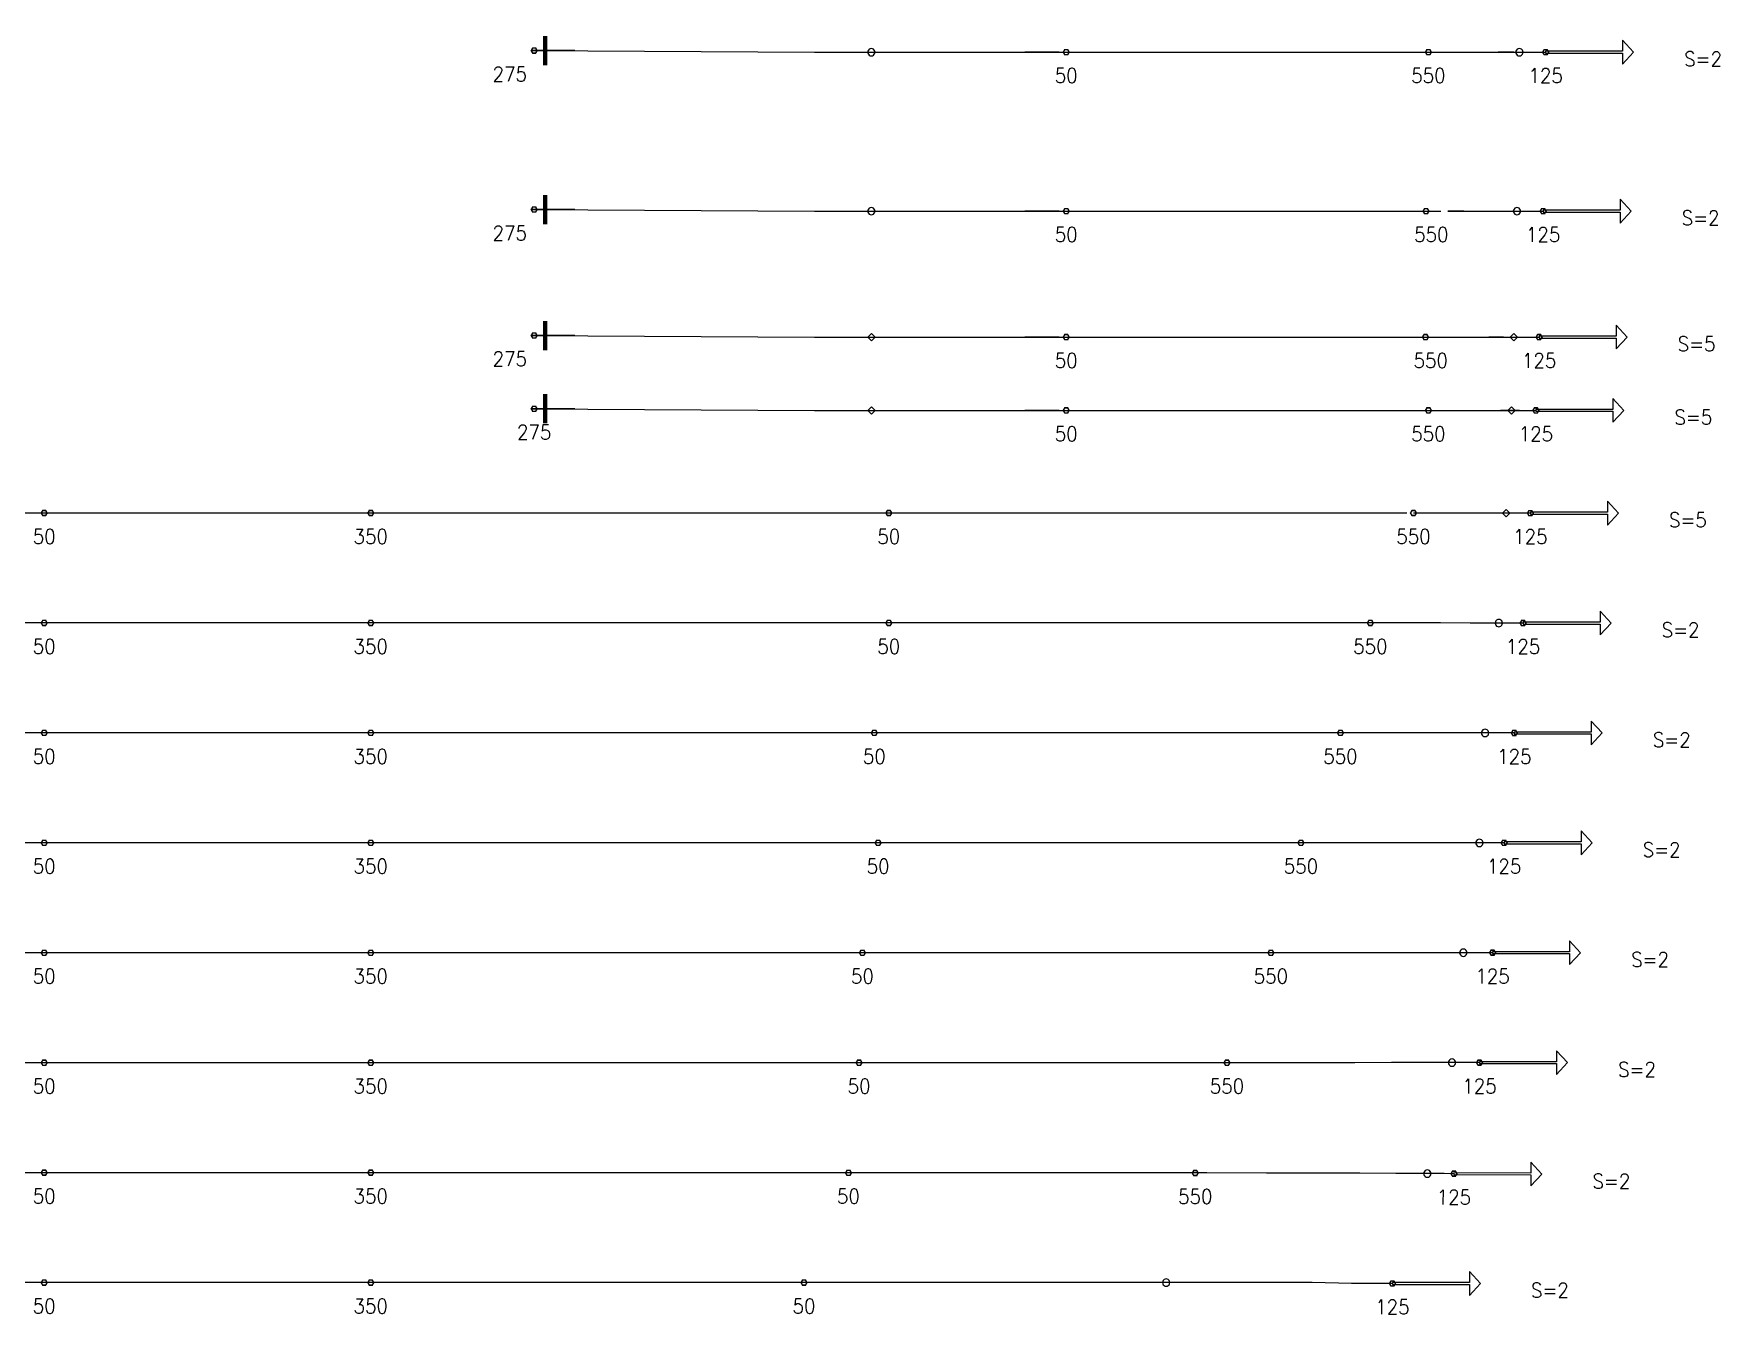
# Model space of a CAD drawing. Header units: millimetres. Extents: x -179076 to 505271, y -34263 to 117995.
# Drawn here: x 326285 to 349292, y 40068 to 57539 of the extents above; entities that cross this region are included whole.
import ezdxf

# ---------------------------------------------------------------- set-up
doc = ezdxf.new("R2010")
doc.units = ezdxf.units.MM
doc.layers.add('Current_plane_Tendon', color=7, linetype='Continuous', true_color=0xab0000)
doc.styles.get("Standard").update_dxf_attribs({"font": 'arial.ttf'})

# ---------------------------------------------------------------- blocks, each defined once
blk = doc.blocks.new('CAPX112344')
at = {"layer": 'Current_plane_Tendon', "color": 14, "linetype": 'Continuous', "true_color": 0xab0000}
for points, elevation in [([(457847, 316112, 20, 20, 0), (457827, 316147, 20, 20, 0), (457787, 316147, 20, 20, 0), (457767, 316112, 20, 20, 0), (457787, 316078, 20, 20, 0), (457827, 316078, 20, 20, 0)], 55), ([(465105, 316091, 20, 20, 0), (465085, 316126, 20, 20, 0), (465045, 316126, 20, 20, 0), (465025, 316091, 20, 20, 0), (465045, 316056, 20, 20, 0), (465085, 316056, 20, 20, 0)], -20), ([(470046, 316091, 20, 20, 0), (470026, 316126, 20, 20, 0), (469986, 316126, 20, 20, 0), (469966, 316091, 20, 20, 0), (469986, 316056, 20, 20, 0), (470026, 316056, 20, 20, 0)], 130), ([(471645, 316091, 20, 20, 0), (471625, 316126, 20, 20, 0), (471585, 316126, 20, 20, 0), (471565, 316091, 20, 20, 0), (471585, 316056, 20, 20, 0), (471625, 316056, 20, 20, 0)], 55), ([(457847, 313943, 20, 20, 0), (457827, 313978, 20, 20, 0), (457787, 313978, 20, 20, 0), (457767, 313943, 20, 20, 0), (457787, 313909, 20, 20, 0), (457827, 313909, 20, 20, 0)], 55), ([(465105, 313922, 20, 20, 0), (465085, 313956, 20, 20, 0), (465045, 313956, 20, 20, 0), (465025, 313922, 20, 20, 0), (465045, 313887, 20, 20, 0), (465085, 313887, 20, 20, 0)], -20), ([(470013, 313922, 20, 20, 0), (469993, 313956, 20, 20, 0), (469953, 313956, 20, 20, 0), (469933, 313922, 20, 20, 0), (469953, 313887, 20, 20, 0), (469993, 313887, 20, 20, 0)], 133), ([(471611, 313922, 20, 20, 0), (471591, 313956, 20, 20, 0), (471551, 313956, 20, 20, 0), (471531, 313922, 20, 20, 0), (471551, 313887, 20, 20, 0), (471591, 313887, 20, 20, 0)], 58), ([(457847, 312225, 20, 20, 0), (457827, 312259, 20, 20, 0), (457787, 312259, 20, 20, 0), (457767, 312225, 20, 20, 0), (457787, 312190, 20, 20, 0), (457827, 312190, 20, 20, 0)], 55), ([(465105, 312203, 20, 20, 0), (465085, 312238, 20, 20, 0), (465045, 312238, 20, 20, 0), (465025, 312203, 20, 20, 0), (465045, 312169, 20, 20, 0), (465085, 312169, 20, 20, 0)], -20), ([(470006, 312203, 20, 20, 0), (469986, 312238, 20, 20, 0), (469946, 312238, 20, 20, 0), (469926, 312203, 20, 20, 0), (469946, 312169, 20, 20, 0), (469986, 312169, 20, 20, 0)], 150), ([(471556, 312203, 20, 20, 0), (471536, 312238, 20, 20, 0), (471496, 312238, 20, 20, 0), (471476, 312203, 20, 20, 0), (471496, 312169, 20, 20, 0), (471536, 312169, 20, 20, 0)], 75), ([(457847, 311225, 20, 20, 0), (457827, 311259, 20, 20, 0), (457787, 311259, 20, 20, 0), (457767, 311225, 20, 20, 0), (457787, 311190, 20, 20, 0), (457827, 311190, 20, 20, 0)], 55), ([(465105, 311203, 20, 20, 0), (465085, 311238, 20, 20, 0), (465045, 311238, 20, 20, 0), (465025, 311203, 20, 20, 0), (465045, 311169, 20, 20, 0), (465085, 311169, 20, 20, 0)], -20), ([(470046, 311203, 20, 20, 0), (470026, 311238, 20, 20, 0), (469986, 311238, 20, 20, 0), (469966, 311203, 20, 20, 0), (469986, 311169, 20, 20, 0), (470026, 311169, 20, 20, 0)], 130), ([(471512, 311203, 20, 20, 0), (471492, 311238, 20, 20, 0), (471452, 311238, 20, 20, 0), (471432, 311203, 20, 20, 0), (471452, 311169, 20, 20, 0), (471492, 311169, 20, 20, 0)], 55), ([(451163, 309803, 20, 20, 0), (451143, 309838, 20, 20, 0), (451103, 309838, 20, 20, 0), (451083, 309803, 20, 20, 0), (451103, 309769, 20, 20, 0), (451143, 309769, 20, 20, 0)], -170), ([(455618, 309803, 20, 20, 0), (455598, 309838, 20, 20, 0), (455558, 309838, 20, 20, 0), (455538, 309803, 20, 20, 0), (455558, 309769, 20, 20, 0), (455598, 309769, 20, 20, 0)], 130), ([(462685, 309803, 20, 20, 0), (462665, 309838, 20, 20, 0), (462625, 309838, 20, 20, 0), (462605, 309803, 20, 20, 0), (462625, 309769, 20, 20, 0), (462665, 309769, 20, 20, 0)], -20), ([(469842, 309803, 20, 20, 0), (469822, 309838, 20, 20, 0), (469782, 309838, 20, 20, 0), (469762, 309803, 20, 20, 0), (469782, 309769, 20, 20, 0), (469822, 309769, 20, 20, 0)], 255), ([(471437, 309801, 20, 20, 0), (471417, 309836, 20, 20, 0), (471377, 309836, 20, 20, 0), (471357, 309801, 20, 20, 0), (471377, 309767, 20, 20, 0), (471417, 309767, 20, 20, 0)], 180), ([(451163, 308303, 20, 20, 0), (451143, 308338, 20, 20, 0), (451103, 308338, 20, 20, 0), (451083, 308303, 20, 20, 0), (451103, 308269, 20, 20, 0), (451143, 308269, 20, 20, 0)], -20), ([(455618, 308303, 20, 20, 0), (455598, 308338, 20, 20, 0), (455558, 308338, 20, 20, 0), (455538, 308303, 20, 20, 0), (455558, 308269, 20, 20, 0), (455598, 308269, 20, 20, 0)], 130), ([(462685, 308303, 20, 20, 0), (462665, 308338, 20, 20, 0), (462625, 308338, 20, 20, 0), (462605, 308303, 20, 20, 0), (462625, 308269, 20, 20, 0), (462665, 308269, 20, 20, 0)], -20), ([(469254, 308303, 20, 20, 0), (469234, 308338, 20, 20, 0), (469194, 308338, 20, 20, 0), (469174, 308303, 20, 20, 0), (469194, 308269, 20, 20, 0), (469234, 308269, 20, 20, 0)], 132), ([(471337, 308301, 20, 20, 0), (471317, 308336, 20, 20, 0), (471277, 308336, 20, 20, 0), (471257, 308301, 20, 20, 0), (471277, 308266, 20, 20, 0), (471317, 308266, 20, 20, 0)], 57), ([(451163, 306803, 20, 20, 0), (451143, 306838, 20, 20, 0), (451103, 306838, 20, 20, 0), (451083, 306803, 20, 20, 0), (451103, 306769, 20, 20, 0), (451143, 306769, 20, 20, 0)], -20), ([(455618, 306803, 20, 20, 0), (455598, 306838, 20, 20, 0), (455558, 306838, 20, 20, 0), (455538, 306803, 20, 20, 0), (455558, 306769, 20, 20, 0), (455598, 306769, 20, 20, 0)], 130), ([(462487, 306803, 20, 20, 0), (462467, 306838, 20, 20, 0), (462427, 306838, 20, 20, 0), (462407, 306803, 20, 20, 0), (462427, 306769, 20, 20, 0), (462467, 306769, 20, 20, 0)], -20), ([(468846, 306803, 20, 20, 0), (468826, 306838, 20, 20, 0), (468786, 306838, 20, 20, 0), (468766, 306803, 20, 20, 0), (468786, 306769, 20, 20, 0), (468826, 306769, 20, 20, 0)], 133), ([(471218, 306802, 20, 20, 0), (471198, 306837, 20, 20, 0), (471158, 306837, 20, 20, 0), (471138, 306802, 20, 20, 0), (471158, 306768, 20, 20, 0), (471198, 306768, 20, 20, 0)], 58), ([(451163, 305303, 20, 20, 0), (451143, 305338, 20, 20, 0), (451103, 305338, 20, 20, 0), (451083, 305303, 20, 20, 0), (451103, 305269, 20, 20, 0), (451143, 305269, 20, 20, 0)], -20), ([(455618, 305303, 20, 20, 0), (455598, 305338, 20, 20, 0), (455558, 305338, 20, 20, 0), (455538, 305303, 20, 20, 0), (455558, 305269, 20, 20, 0), (455598, 305269, 20, 20, 0)], 130), ([(462539, 305303, 20, 20, 0), (462519, 305338, 20, 20, 0), (462479, 305338, 20, 20, 0), (462459, 305303, 20, 20, 0), (462479, 305269, 20, 20, 0), (462519, 305269, 20, 20, 0)], -20), ([(468307, 305303, 20, 20, 0), (468287, 305338, 20, 20, 0), (468247, 305338, 20, 20, 0), (468227, 305303, 20, 20, 0), (468247, 305269, 20, 20, 0), (468287, 305269, 20, 20, 0)], 134), ([(471079, 305303, 20, 20, 0), (471059, 305338, 20, 20, 0), (471019, 305338, 20, 20, 0), (470999, 305303, 20, 20, 0), (471019, 305268, 20, 20, 0), (471059, 305268, 20, 20, 0)], 59), ([(451163, 303803, 20, 20, 0), (451143, 303838, 20, 20, 0), (451103, 303838, 20, 20, 0), (451083, 303803, 20, 20, 0), (451103, 303769, 20, 20, 0), (451143, 303769, 20, 20, 0)], -20), ([(455618, 303803, 20, 20, 0), (455598, 303838, 20, 20, 0), (455558, 303838, 20, 20, 0), (455538, 303803, 20, 20, 0), (455558, 303769, 20, 20, 0), (455598, 303769, 20, 20, 0)], 130), ([(462325, 303803, 20, 20, 0), (462305, 303838, 20, 20, 0), (462265, 303838, 20, 20, 0), (462245, 303803, 20, 20, 0), (462265, 303769, 20, 20, 0), (462305, 303769, 20, 20, 0)], -20), ([(467897, 303803, 20, 20, 0), (467877, 303838, 20, 20, 0), (467837, 303838, 20, 20, 0), (467817, 303803, 20, 20, 0), (467837, 303769, 20, 20, 0), (467877, 303769, 20, 20, 0)], 133), ([(470921, 303804, 20, 20, 0), (470901, 303839, 20, 20, 0), (470861, 303839, 20, 20, 0), (470841, 303804, 20, 20, 0), (470861, 303770, 20, 20, 0), (470901, 303770, 20, 20, 0)], 58), ([(451163, 302303, 20, 20, 0), (451143, 302338, 20, 20, 0), (451103, 302338, 20, 20, 0), (451083, 302303, 20, 20, 0), (451103, 302269, 20, 20, 0), (451143, 302269, 20, 20, 0)], -20), ([(455618, 302303, 20, 20, 0), (455598, 302338, 20, 20, 0), (455558, 302338, 20, 20, 0), (455538, 302303, 20, 20, 0), (455558, 302269, 20, 20, 0), (455598, 302269, 20, 20, 0)], 130), ([(462279, 302303, 20, 20, 0), (462259, 302338, 20, 20, 0), (462219, 302338, 20, 20, 0), (462199, 302303, 20, 20, 0), (462219, 302269, 20, 20, 0), (462259, 302269, 20, 20, 0)], -20), ([(467298, 302303, 20, 20, 0), (467278, 302338, 20, 20, 0), (467238, 302338, 20, 20, 0), (467218, 302303, 20, 20, 0), (467238, 302269, 20, 20, 0), (467278, 302269, 20, 20, 0)], 134), ([(470743, 302305, 20, 20, 0), (470723, 302339, 20, 20, 0), (470683, 302339, 20, 20, 0), (470663, 302305, 20, 20, 0), (470683, 302270, 20, 20, 0), (470723, 302270, 20, 20, 0)], 59), ([(451163, 300803, 20, 20, 0), (451143, 300838, 20, 20, 0), (451103, 300838, 20, 20, 0), (451083, 300803, 20, 20, 0), (451103, 300769, 20, 20, 0), (451143, 300769, 20, 20, 0)], -20), ([(455618, 300803, 20, 20, 0), (455598, 300838, 20, 20, 0), (455558, 300838, 20, 20, 0), (455538, 300803, 20, 20, 0), (455558, 300769, 20, 20, 0), (455598, 300769, 20, 20, 0)], 130), ([(462135, 300801, 20, 20, 0), (462115, 300835, 20, 20, 0), (462075, 300835, 20, 20, 0), (462055, 300801, 20, 20, 0), (462075, 300766, 20, 20, 0), (462115, 300766, 20, 20, 0)], -20), ([(466865, 300798, 20, 20, 0), (466845, 300833, 20, 20, 0), (466805, 300833, 20, 20, 0), (466785, 300798, 20, 20, 0), (466805, 300764, 20, 20, 0), (466845, 300764, 20, 20, 0)], 137), ([(470395, 300789, 20, 20, 0), (470375, 300824, 20, 20, 0), (470335, 300824, 20, 20, 0), (470315, 300789, 20, 20, 0), (470335, 300755, 20, 20, 0), (470375, 300755, 20, 20, 0)], 62), ([(451163, 299303, 20, 20, 0), (451143, 299338, 20, 20, 0), (451103, 299338, 20, 20, 0), (451083, 299303, 20, 20, 0), (451103, 299269, 20, 20, 0), (451143, 299269, 20, 20, 0)], -20), ([(455618, 299303, 20, 20, 0), (455598, 299338, 20, 20, 0), (455558, 299338, 20, 20, 0), (455538, 299303, 20, 20, 0), (455558, 299269, 20, 20, 0), (455598, 299269, 20, 20, 0)], 130), ([(461528, 299303, 20, 20, 0), (461508, 299338, 20, 20, 0), (461468, 299338, 20, 20, 0), (461448, 299303, 20, 20, 0), (461468, 299269, 20, 20, 0), (461508, 299269, 20, 20, 0)], -20), ([(469555, 299291, 20, 20, 0), (469535, 299326, 20, 20, 0), (469495, 299326, 20, 20, 0), (469475, 299291, 20, 20, 0), (469495, 299257, 20, 20, 0), (469535, 299257, 20, 20, 0)], 64)]:
    blk.add_lwpolyline(points, format="xyseb", close=True, dxfattribs=dict(at, elevation=elevation))
at = {"layer": 'Current_plane_Tendon', "color": 14, "linetype": 'Continuous', "true_color": 0xab0000, "elevation": 180}
for points in [[(457957, 316312, 60, 60, 0), (457957, 315912, 60, 60, 0)], [(457957, 314143, 60, 60, 0), (457957, 313743, 60, 60, 0)], [(457957, 312425, 60, 60, 0), (457957, 312025, 60, 60, 0)], [(457957, 311425, 60, 60, 0), (457957, 311025, 60, 60, 0)]]:
    blk.add_lwpolyline(points, format="xyseb", dxfattribs=at)
at = {"layer": 'Current_plane_Tendon', "color": 14, "linetype": 'Continuous', "true_color": 0xab0000}
for points, elevation in [([(462457, 316091), (462454, 316106), (462447, 316120), (462436, 316131), (462422, 316138), (462407, 316141), (462391, 316138), (462378, 316131), (462366, 316120), (462359, 316106), (462357, 316091), (462359, 316075), (462366, 316062), (462378, 316050), (462391, 316043), (462407, 316041), (462422, 316043), (462436, 316050), (462447, 316062), (462454, 316075), (462457, 316091)], 180), ([(471298, 316091), (471295, 316106), (471288, 316120), (471277, 316131), (471263, 316138), (471248, 316141), (471232, 316138), (471218, 316131), (471207, 316120), (471200, 316106), (471198, 316091), (471200, 316075), (471207, 316062), (471218, 316050), (471232, 316043), (471248, 316041), (471263, 316043), (471277, 316050), (471288, 316062), (471295, 316075), (471298, 316091)], 180), ([(471605, 316079), (472655, 316079), (472655, 315929), (472805, 316091), (472655, 316253), (472655, 316103), (471605, 316103)], 55), ([(471571, 313910), (472621, 313910), (472621, 313760), (472771, 313922), (472621, 314084), (472621, 313934), (471571, 313934)], 58), ([(462457, 313922), (462454, 313937), (462447, 313951), (462436, 313962), (462422, 313969), (462407, 313972), (462391, 313969), (462378, 313962), (462366, 313951), (462359, 313937), (462357, 313922), (462359, 313906), (462366, 313892), (462378, 313881), (462391, 313874), (462407, 313872), (462422, 313874), (462436, 313881), (462447, 313892), (462454, 313906), (462457, 313922)], 180), ([(471264, 313922), (471262, 313937), (471255, 313951), (471244, 313962), (471230, 313969), (471214, 313972), (471199, 313969), (471185, 313962), (471174, 313951), (471167, 313937), (471164, 313922), (471167, 313906), (471174, 313892), (471185, 313881), (471199, 313874), (471214, 313872), (471230, 313874), (471244, 313881), (471255, 313892), (471262, 313906), (471264, 313922)], 183), ([(462457, 312203), (462407, 312253), (462357, 312203), (462407, 312153), (462457, 312203)], 180), ([(471223, 312203), (471173, 312253), (471123, 312203), (471173, 312153), (471223, 312203)], 200), ([(471516, 312191), (472566, 312191), (472566, 312041), (472716, 312203), (472566, 312365), (472566, 312215), (471516, 312215)], 75), ([(471472, 311191), (472522, 311191), (472522, 311041), (472672, 311203), (472522, 311365), (472522, 311215), (471472, 311215)], 55), ([(462457, 311203), (462407, 311253), (462357, 311203), (462407, 311153), (462457, 311203)], 180), ([(471190, 311203), (471140, 311253), (471090, 311203), (471140, 311153), (471190, 311203)], 180), ([(471397, 309789), (472447, 309789), (472447, 309639), (472597, 309801), (472447, 309963), (472447, 309813), (471397, 309813)], 180), ([(471116, 309801), (471066, 309851), (471016, 309801), (471066, 309751), (471116, 309801)], 305), ([(471016, 308301), (471014, 308317), (471007, 308331), (470996, 308342), (470982, 308349), (470966, 308351), (470951, 308349), (470937, 308342), (470926, 308331), (470919, 308317), (470916, 308301), (470919, 308286), (470926, 308272), (470937, 308261), (470951, 308254), (470966, 308251), (470982, 308254), (470996, 308261), (471007, 308272), (471014, 308286), (471016, 308301)], 182), ([(471297, 308289), (472347, 308289), (472347, 308139), (472497, 308301), (472347, 308463), (472347, 308313), (471297, 308313)], 57), ([(471178, 306790), (472228, 306790), (472228, 306640), (472378, 306802), (472228, 306964), (472228, 306814), (471178, 306814)], 58), ([(470828, 306802), (470826, 306818), (470819, 306832), (470807, 306843), (470794, 306850), (470778, 306852), (470763, 306850), (470749, 306843), (470738, 306832), (470731, 306818), (470728, 306802), (470731, 306787), (470738, 306773), (470749, 306762), (470763, 306755), (470778, 306752), (470794, 306755), (470807, 306762), (470819, 306773), (470826, 306787), (470828, 306802)], 183), ([(470752, 305303), (470749, 305318), (470742, 305332), (470731, 305343), (470717, 305351), (470702, 305353), (470686, 305351), (470672, 305343), (470661, 305332), (470654, 305318), (470652, 305303), (470654, 305288), (470661, 305274), (470672, 305263), (470686, 305255), (470702, 305253), (470717, 305255), (470731, 305263), (470742, 305274), (470749, 305288), (470752, 305303)], 184), ([(471039, 305291), (472089, 305291), (472089, 305141), (472239, 305303), (472089, 305465), (472089, 305315), (471039, 305315)], 59), ([(470881, 303792), (471931, 303792), (471931, 303642), (472081, 303804), (471931, 303966), (471931, 303816), (470881, 303816)], 58), ([(470532, 303804), (470530, 303820), (470523, 303834), (470512, 303845), (470498, 303852), (470482, 303854), (470467, 303852), (470453, 303845), (470442, 303834), (470435, 303820), (470432, 303804), (470435, 303789), (470442, 303775), (470453, 303764), (470467, 303757), (470482, 303754), (470498, 303757), (470512, 303764), (470523, 303775), (470530, 303789), (470532, 303804)], 183), ([(470378, 302305), (470375, 302320), (470368, 302334), (470357, 302345), (470343, 302352), (470328, 302355), (470312, 302352), (470298, 302345), (470287, 302334), (470280, 302320), (470278, 302305), (470280, 302289), (470287, 302275), (470298, 302264), (470312, 302257), (470328, 302255), (470343, 302257), (470357, 302264), (470368, 302275), (470375, 302289), (470378, 302305)], 184), ([(470703, 302293), (471753, 302293), (471753, 302143), (471903, 302305), (471753, 302467), (471753, 302317), (470703, 302317)], 59), ([(470355, 300777), (471405, 300773), (471404, 300623), (471555, 300784), (471405, 300947), (471405, 300797), (470355, 300801)], 62), ([(470041, 300791), (470039, 300807), (470032, 300820), (470020, 300832), (470007, 300839), (469991, 300841), (469976, 300839), (469962, 300832), (469951, 300820), (469943, 300807), (469941, 300791), (469943, 300776), (469951, 300762), (469962, 300751), (469976, 300744), (469991, 300741), (470007, 300744), (470020, 300751), (470032, 300762), (470039, 300776), (470041, 300791)], 187), ([(466478, 299303), (466476, 299319), (466469, 299333), (466458, 299344), (466444, 299351), (466428, 299353), (466413, 299351), (466399, 299344), (466388, 299333), (466381, 299319), (466378, 299303), (466381, 299288), (466388, 299274), (466399, 299263), (466413, 299256), (466428, 299253), (466444, 299256), (466458, 299263), (466469, 299274), (466476, 299288), (466478, 299303)], 189), ([(469515, 299279), (470565, 299279), (470565, 299129), (470715, 299291), (470565, 299453), (470565, 299303), (469515, 299303)], 64)]:
    blk.add_lwpolyline(points, close=True, dxfattribs=dict(at, elevation=elevation))
for points in [[(457807, 316112, 180), (458362, 316112, 176), (457767, 316112, 66)], [(457767, 316112, 37), (461630, 316091, -278), (462518, 316091, -295), (463193, 316091, -10), (464082, 316091, -18), (464970, 316091, -20), (464502, 316091, -15), (465390, 316091, -1), (466279, 316091, 23), (468524, 316091, 57), (469412, 316091, 100), (469967, 316091, 122), (470523, 316091, 130)], [(470523, 316091, 130), (470652, 316091, 129), (470782, 316091, 128), (470912, 316091, 124), (471042, 316091, 120), (471172, 316091, 115), (470956, 316091, 139), (471085, 316091, 131), (471215, 316091, 122), (471345, 316091, 112), (471475, 316091, 100), (471605, 316091, 87)], [(457807, 313943, 180), (458362, 313943, 176), (457767, 313943, 66)], [(457767, 313943, 37), (461630, 313922, -278), (462518, 313922, -295), (463193, 313922, -10), (464082, 313922, -18), (464970, 313922, -20), (464502, 313922, -15), (465390, 313922, -1), (466279, 313922, 23), (468524, 313922, 57), (469412, 313922, 100), (469967, 313922, 122), (470176, 313922, 162)], [(470489, 313922, 133), (470273, 313922, 165), (470403, 313922, 163), (470533, 313922, 160), (470663, 313922, 155), (470792, 313922, 150), (470922, 313922, 143), (471052, 313922, 135), (471182, 313922, 125), (471312, 313922, 115), (471442, 313922, 103), (471571, 313922, 90)], [(457807, 312225, 180), (458362, 312225, 176), (457767, 312225, 66)], [(457767, 312225, 37), (461630, 312203, -278), (462518, 312203, -295), (463193, 312203, -10), (464082, 312203, -18), (464970, 312203, -20), (464502, 312203, -15), (465390, 312203, -1), (466279, 312203, 23), (468524, 312203, 57), (469412, 312203, 100), (469967, 312203, 122), (470523, 312203, 130)], [(470483, 312203, 150), (470620, 312203, 149), (470757, 312203, 147), (470894, 312203, 143), (471031, 312203, 138), (470831, 312203, 163), (470968, 312203, 155), (471105, 312203, 145), (471242, 312203, 134), (471379, 312203, 121), (471516, 312203, 107)], [(457807, 311225, 180), (458362, 311225, 176), (457767, 311225, 66)], [(457767, 311225, 37), (461630, 311203, -278), (462518, 311203, -295), (463193, 311203, -10), (464082, 311203, -18), (464970, 311203, -20), (464502, 311203, -15), (465390, 311203, -1), (466279, 311203, 23), (468524, 311203, 57), (469412, 311203, 100), (469967, 311203, 122), (470523, 311203, 130)], [(470523, 311203, 130), (470644, 311203, 129), (470764, 311203, 128), (470885, 311203, 124), (471006, 311203, 120), (471127, 311203, 115), (471248, 311203, 108), (470989, 311203, 136), (471110, 311203, 127), (471231, 311203, 116), (471352, 311203, 105), (471472, 311203, 92)], [(455578, 309803, 130), (455022, 309803, 121), (454465, 309803, 92), (453908, 309803, 46), (453351, 309803, -20), (452794, 309803, -86), (452237, 309803, -132), (451680, 309803, -161), (451123, 309803, -170), (450566, 309803, -161), (450009, 309803, -132), (449452, 309803, -86), (448895, 309803, -20), (448338, 309803, 46), (447781, 309803, 92), (447224, 309803, 121), (446667, 309803, 130)], [(469711, 309803, 130), (468828, 309803, 125), (467945, 309803, 111), (467061, 309803, 88), (466178, 309803, 55), (465295, 309803, 22), (464411, 309803, -1), (463528, 309803, -15), (462645, 309803, -20), (461762, 309803, -15), (460878, 309803, -1), (459995, 309803, 22), (459112, 309803, 55), (458228, 309803, 88), (457345, 309803, 111), (456462, 309803, 125), (455578, 309803, 130)], [(471397, 309801, 180), (471277, 309801, 193), (471156, 309801, 205), (471036, 309801, 215), (470916, 309801, 225), (470523, 309803, 233), (470403, 309803, 240), (470283, 309803, 245), (470163, 309803, 249), (470042, 309803, 253), (469922, 309803, 254), (469802, 309803, 255)], [(455578, 308303, 130), (455022, 308303, 125), (454465, 308303, 111), (453908, 308303, 88), (453351, 308303, 55), (452794, 308303, 22), (452237, 308303, -1), (451680, 308303, -15), (451123, 308303, -20), (450566, 308303, -15), (450009, 308303, -1), (449452, 308303, 22), (448895, 308303, 55), (448338, 308303, 88), (447781, 308303, 111), (447224, 308303, 125), (446667, 308303, 130)], [(469711, 308303, 130), (468828, 308303, 125), (467945, 308303, 111), (467061, 308303, 88), (466178, 308303, 55), (465295, 308303, 22), (464411, 308303, -1), (463528, 308303, -15), (462645, 308303, -20), (461762, 308303, -15), (460878, 308303, -1), (459995, 308303, 22), (459112, 308303, 55), (458228, 308303, 88), (457345, 308303, 111), (456462, 308303, 125), (455578, 308303, 130)], [(471297, 308301, 180), (471177, 308301, 193), (471056, 308301, 205), (470936, 308301, 215), (470816, 308301, 225), (470696, 308301, 233), (470576, 308301, 240), (470172, 308303, 122), (470052, 308303, 127), (469932, 308303, 130), (469812, 308303, 132), (469691, 308303, 132)], [(455578, 306803, 130), (455022, 306803, 125), (454465, 306803, 111), (453908, 306803, 88), (453351, 306803, 55), (452794, 306803, 22), (452237, 306803, -1), (451680, 306803, -15), (451123, 306803, -20), (450566, 306803, -15), (450009, 306803, -1), (449452, 306803, 22), (448895, 306803, 55), (448338, 306803, 88), (447781, 306803, 111), (447224, 306803, 125), (446667, 306803, 130)], [(469316, 306803, 130), (468457, 306803, 125), (467599, 306803, 111), (466740, 306803, 88), (465882, 306803, 55), (465023, 306803, 22), (464164, 306803, -1), (463306, 306803, -15), (462447, 306803, -20), (461589, 306803, -15), (460730, 306803, -1), (459871, 306803, 22), (459013, 306803, 55), (458154, 306803, 88), (457296, 306803, 111), (456437, 306803, 125), (455578, 306803, 130)], [(471178, 306802, 180), (471032, 306802, 193), (470887, 306802, 205), (470742, 306802, 215), (470597, 306802, 225), (470154, 306803, 111), (470009, 306803, 117), (469864, 306803, 123), (469719, 306803, 127), (469573, 306803, 130), (469428, 306803, 132), (469283, 306803, 133)], [(455578, 305303, 130), (455022, 305303, 125), (454465, 305303, 111), (453908, 305303, 88), (453351, 305303, 55), (452794, 305303, 22), (452237, 305303, -1), (451680, 305303, -15), (451123, 305303, -20), (450566, 305303, -15), (450009, 305303, -1), (449452, 305303, 22), (448895, 305303, 55), (448338, 305303, 88), (447781, 305303, 111), (447224, 305303, 125), (446667, 305303, 130)], [(469420, 305303, 130), (468555, 305303, 125), (467690, 305303, 111), (466825, 305303, 88), (465960, 305303, 55), (465095, 305303, 22), (464230, 305303, -1), (463365, 305303, -15), (462499, 305303, -20), (461634, 305303, -15), (460769, 305303, -1), (459904, 305303, 22), (459039, 305303, 55), (458174, 305303, 88), (457309, 305303, 111), (456444, 305303, 125), (455578, 305303, 130)], [(471039, 305303, 180), (470916, 305303, 193), (470794, 305303, 205), (470671, 305303, 215), (470549, 305303, 225), (470426, 305303, 233), (469991, 305303, 119), (469869, 305303, 125), (469746, 305303, 129), (469624, 305303, 132), (469501, 305303, 134), (469379, 305303, 134)], [(455578, 303803, 130), (455022, 303803, 125), (454465, 303803, 111), (453908, 303803, 88), (453351, 303803, 55), (452794, 303803, 22), (452237, 303803, -1), (451680, 303803, -15), (451123, 303803, -20), (450566, 303803, -15), (450009, 303803, -1), (449452, 303803, 22), (448895, 303803, 55), (448338, 303803, 88), (447781, 303803, 111), (447224, 303803, 125), (446667, 303803, 130)], [(468991, 303803, 130), (468153, 303803, 125), (467315, 303803, 111), (466476, 303803, 88), (465638, 303803, 55), (464800, 303803, 22), (463961, 303803, -1), (463123, 303803, -15), (462285, 303803, -20), (461447, 303803, -15), (460608, 303803, -1), (459770, 303803, 22), (458932, 303803, 55), (458093, 303803, 88), (457255, 303803, 111), (456417, 303803, 125), (455578, 303803, 130)], [(470881, 303804, 180), (470721, 303804, 194), (470562, 303804, 207), (470403, 303804, 218), (470244, 303804, 228), (470084, 303804, 236), (469595, 303803, 121), (469436, 303803, 126), (469277, 303803, 130), (469117, 303803, 132), (468958, 303803, 133)], [(455578, 302303, 130), (455022, 302303, 125), (454465, 302303, 111), (453908, 302303, 88), (453351, 302303, 55), (452794, 302303, 22), (452237, 302303, -1), (451680, 302303, -15), (451123, 302303, -20), (450566, 302303, -15), (450009, 302303, -1), (449452, 302303, 22), (448895, 302303, 55), (448338, 302303, 88), (447781, 302303, 111), (447224, 302303, 125), (446667, 302303, 130)], [(468899, 302303, 130), (468066, 302303, 125), (467234, 302303, 111), (466401, 302303, 88), (465569, 302303, 55), (464736, 302303, 22), (463904, 302303, -1), (463071, 302303, -15), (462239, 302303, -20), (461406, 302303, -15), (460574, 302303, -1), (459741, 302303, 22), (458909, 302303, 55), (458076, 302303, 88), (457244, 302303, 111), (456411, 302303, 125), (455578, 302303, 130)], [(470703, 302305, 180), (470553, 302305, 194), (470403, 302305, 207), (470253, 302305, 218), (470102, 302305, 228), (469952, 302305, 236), (469802, 302305, 243), (469652, 302305, 248), (469502, 302305, 252), (469003, 302303, 134), (468853, 302303, 134)], [(455578, 300803, 130), (455022, 300803, 125), (454465, 300803, 111), (453908, 300803, 88), (453351, 300803, 55), (452794, 300803, 22), (452237, 300803, -1), (451680, 300803, -15), (451123, 300803, -20), (450566, 300803, -15), (450009, 300803, -1), (449452, 300803, 22), (448895, 300803, 55), (448338, 300803, 88), (447781, 300803, 111), (447224, 300803, 125), (446667, 300803, 130)], [(468611, 300798, 130), (467796, 300798, 125), (466982, 300799, 111), (466167, 300799, 88), (465353, 300799, 55), (464538, 300800, 22), (463724, 300800, -1), (462909, 300800, -15), (462095, 300801, -20), (461280, 300801, -15), (460466, 300801, -1), (459651, 300802, 22), (458837, 300802, 55), (458022, 300802, 88), (457207, 300803, 111), (456393, 300803, 125), (455578, 300803, 130)], [(470355, 300789, 180), (470222, 300790, 193), (470090, 300791, 205), (469958, 300791, 215), (469826, 300792, 225), (469693, 300792, 233), (469561, 300793, 240), (469069, 300796, 127), (468937, 300796, 131), (468805, 300797, 134), (468673, 300798, 136), (468540, 300798, 137)], [(455578, 299303, 130), (455022, 299303, 125), (454465, 299303, 111), (453908, 299303, 88), (453351, 299303, 55), (452794, 299303, 22), (452237, 299303, -1), (451680, 299303, -15), (451123, 299303, -20), (450566, 299303, -15), (450009, 299303, -1), (449452, 299303, 22), (448895, 299303, 55), (448338, 299303, 88), (447781, 299303, 111), (447224, 299303, 125), (446667, 299303, 130)], [(467398, 299303, 130), (466660, 299303, 125), (465921, 299303, 111), (465182, 299303, 88), (464443, 299303, 55), (463705, 299303, 22), (462966, 299303, -1), (462227, 299303, -15), (461488, 299303, -20), (460750, 299303, -15), (460011, 299303, -1), (459272, 299303, 22), (458533, 299303, 55), (457795, 299303, 88), (457056, 299303, 111), (456317, 299303, 125), (455578, 299303, 130)], [(469515, 299291, 64), (469467, 299291, 68), (469297, 299291, 80), (469126, 299291, 90), (468956, 299291, 100), (468422, 299303, 108), (468251, 299303, 115), (468081, 299303, 120), (467910, 299303, 124), (467739, 299303, 128), (467569, 299303, 129), (467398, 299303, 130)]]:
    blk.add_polyline3d(points, dxfattribs=at)
at = {"layer": 'Current_plane_Tendon', "color": 14, "linetype": 'Continuous', "true_color": 0xab0000, "char_height": 200, "attachment_point": 5}
for s, insert in [('\\FSTANDARD.shx;275', (457474, 315792, 180)), ('\\FSTANDARD.shx;\xa0S=2', (473705, 315998, 212)), ('\\FSTANDARD.shx;50', (465065, 315771, -20)), ('\\FSTANDARD.shx;550', (470006, 315771, 130)), ('\\FSTANDARD.shx;125', (471605, 315771, 87)), ('\\FSTANDARD.shx;\xa0S=2', (473671, 313829, 215)), ('\\FSTANDARD.shx;275', (457474, 313623, 180)), ('\\FSTANDARD.shx;50', (465065, 313602, -20)), ('\\FSTANDARD.shx;550', (470045, 313602, 133)), ('\\FSTANDARD.shx;125', (471571, 313602, 90)), ('\\FSTANDARD.shx;\xa0S=5', (473616, 312111, 232)), ('\\FSTANDARD.shx;275', (457474, 311905, 180)), ('\\FSTANDARD.shx;50', (465065, 311883, -20)), ('\\FSTANDARD.shx;550', (470038, 311883, 150)), ('\\FSTANDARD.shx;125', (471516, 311883, 107)), ('\\FSTANDARD.shx;\xa0S=5', (473572, 311111, 217)), ('\\FSTANDARD.shx;275', (457807, 310905, 180)), ('\\FSTANDARD.shx;50', (465065, 310883, -20)), ('\\FSTANDARD.shx;550', (470006, 310883, 130)), ('\\FSTANDARD.shx;125', (471472, 310883, 92)), ('\\FSTANDARD.shx;\xa0S=5', (473497, 309709, 305)), ('\\FSTANDARD.shx;50', (451123, 309483, -170)), ('\\FSTANDARD.shx;350', (455578, 309483, 130)), ('\\FSTANDARD.shx;50', (462645, 309483, -20)), ('\\FSTANDARD.shx;550', (469802, 309483, 255)), ('\\FSTANDARD.shx;125', (471397, 309481, 180)), ('\\FSTANDARD.shx;\xa0S=2', (473397, 308209, 305)), ('\\FSTANDARD.shx;50', (451123, 307983, -20)), ('\\FSTANDARD.shx;350', (455578, 307983, 130)), ('\\FSTANDARD.shx;50', (462645, 307983, -20)), ('\\FSTANDARD.shx;550', (469214, 307983, 132)), ('\\FSTANDARD.shx;125', (471297, 307981, 180)), ('\\FSTANDARD.shx;\xa0S=2', (473278, 306710, 305)), ('\\FSTANDARD.shx;50', (451123, 306483, -20)), ('\\FSTANDARD.shx;350', (455578, 306483, 130)), ('\\FSTANDARD.shx;50', (462447, 306483, -20)), ('\\FSTANDARD.shx;550', (468806, 306483, 133)), ('\\FSTANDARD.shx;125', (471178, 306482, 180)), ('\\FSTANDARD.shx;\xa0S=2', (473139, 305210, 305)), ('\\FSTANDARD.shx;50', (451123, 304983, -20)), ('\\FSTANDARD.shx;350', (455578, 304983, 130)), ('\\FSTANDARD.shx;50', (462499, 304983, -20)), ('\\FSTANDARD.shx;550', (468267, 304983, 134)), ('\\FSTANDARD.shx;125', (471039, 304983, 180)), ('\\FSTANDARD.shx;\xa0S=2', (472981, 303712, 305)), ('\\FSTANDARD.shx;50', (451123, 303483, -20)), ('\\FSTANDARD.shx;350', (455578, 303483, 130)), ('\\FSTANDARD.shx;50', (462285, 303483, -20)), ('\\FSTANDARD.shx;550', (467857, 303483, 133)), ('\\FSTANDARD.shx;125', (470881, 303484, 180)), ('\\FSTANDARD.shx;\xa0S=2', (472803, 302212, 305)), ('\\FSTANDARD.shx;50', (451123, 301983, -20)), ('\\FSTANDARD.shx;350', (455578, 301983, 130)), ('\\FSTANDARD.shx;50', (462239, 301983, -20)), ('\\FSTANDARD.shx;550', (467258, 301983, 134)), ('\\FSTANDARD.shx;125', (470703, 301985, 180)), ('\\FSTANDARD.shx;50', (451123, 300483, -20)), ('\\FSTANDARD.shx;350', (455578, 300483, 130)), ('\\FSTANDARD.shx;\xa0S=2', (471615, 299199, 189)), ('\\FSTANDARD.shx;50', (451123, 298983, -20)), ('\\FSTANDARD.shx;350', (455578, 298983, 130)), ('\\FSTANDARD.shx;50', (461488, 298983, -20)), ('\\FSTANDARD.shx;125', (469515, 298971, 64))]:
    blk.add_mtext(s, dxfattribs=dict(at, insert=insert))
for s, insert, rotation in [('\\FSTANDARD.shx;\xa0S=2', (472454, 300688, 305), 359.7422), ('\\FSTANDARD.shx;50', (462094, 300481, -20), 359.976), ('\\FSTANDARD.shx;550', (466825, 300478, 137), 359.976), ('\\FSTANDARD.shx;125', (470353, 300469, 180), 359.7422)]:
    blk.add_mtext(s, dxfattribs=dict(at, insert=insert, rotation=rotation))

msp = doc.modelspace()

# ---------------------------------------------------------------- block references
at = {"layer": 'Current_plane_Tendon', "linetype": 'Continuous'}
msp.add_blockref('CAPX112344', (-124695.6, -258803.5, -180), dxfattribs=at)

doc.saveas('drawing.dxf')
